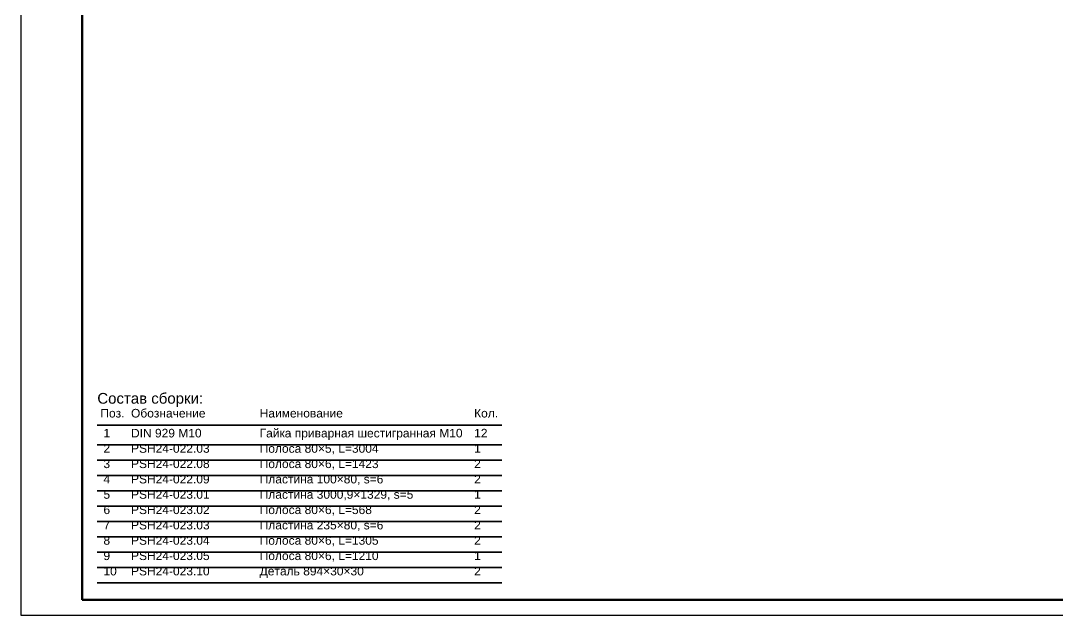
# Model space of a CAD drawing. Header units: millimetres. Extents: x 0 to 594, y 0 to 420.
# Drawn here: x 0 to 338.3, y 0 to 193.9 of the extents above; entities that cross this region are included whole.
import ezdxf

# ---------------------------------------------------------------- set-up
doc = ezdxf.new("R2010")
doc.units = ezdxf.units.MM
doc.styles.add('GOST', font='Arial')

msp = doc.modelspace()

# ---------------------------------------------------------------- linework, layer by layer
at = {"color": 8, "lineweight": 35}
for p, q in [((25, 62), (157, 62)), ((25, 55.6), (157, 55.6)), ((25, 50.6), (157, 50.6)), ((25, 45.6), (157, 45.6)), ((25, 40.6), (157, 40.6)), ((25, 35.6), (157, 35.6)), ((25, 30.6), (157, 30.6)), ((25, 25.6), (157, 25.6)), ((25, 20.6), (157, 20.6)), ((25, 15.6), (157, 15.6)), ((25, 10.6), (157, 10.6))]:
    msp.add_line(p, q, dxfattribs=at)
at = {"color": 7, "lineweight": 25}
msp.add_lwpolyline([(0, 0), (594, 0), (594, 420), (0, 420)], close=True, dxfattribs=at)
at = {"color": 7, "lineweight": 70}
msp.add_lwpolyline([(20, 5), (589, 5), (589, 415), (20, 415)], close=True, dxfattribs=at)

# ---------------------------------------------------------------- texts
at = {"color": 3, "style": 'GOST'}
for s, height, p in [('Состав сборки:', 3.5, (25, 69)), ('Поз.', 2.8, (26, 64.5)), ('Обозначение', 2.8, (36, 64.5)), ('Наименование', 2.8, (78, 64.5)), ('Кол.', 2.8, (148, 64.5)), ('Гайка приварная шестигранная М10', 2.8, (78, 58)), ('1', 2.8, (27, 58)), ('DIN 929 M10', 2.8, (36, 58)), ('12', 2.8, (148, 58)), ('2', 2.8, (27, 53)), ('PSH24-022.03', 2.8, (36, 53)), ('Полоса 80×5, L=3004', 2.8, (78, 53)), ('1', 2.8, (148, 53)), ('3', 2.8, (27, 48)), ('PSH24-022.08', 2.8, (36, 48)), ('Полоса 80×6, L=1423', 2.8, (78, 48)), ('2', 2.8, (148, 48)), ('4', 2.8, (27, 43)), ('PSH24-022.09', 2.8, (36, 43)), ('Пластина 100×80, s=6', 2.8, (78, 43)), ('2', 2.8, (148, 43)), ('5', 2.8, (27, 38)), ('PSH24-023.01', 2.8, (36, 38)), ('Пластина 3000,9×1329, s=5', 2.8, (78, 38)), ('1', 2.8, (148, 38)), ('6', 2.8, (27, 33)), ('PSH24-023.02', 2.8, (36, 33)), ('Полоса 80×6, L=568', 2.8, (78, 33)), ('2', 2.8, (148, 33)), ('7', 2.8, (27, 28)), ('PSH24-023.03', 2.8, (36, 28)), ('Пластина 235×80, s=6', 2.8, (78, 28)), ('2', 2.8, (148, 28)), ('8', 2.8, (27, 23)), ('PSH24-023.04', 2.8, (36, 23)), ('Полоса 80×6, L=1305', 2.8, (78, 23)), ('2', 2.8, (148, 23)), ('9', 2.8, (27, 18)), ('PSH24-023.05', 2.8, (36, 18)), ('Полоса 80×6, L=1210', 2.8, (78, 18)), ('1', 2.8, (148, 18)), ('10', 2.8, (27, 13)), ('PSH24-023.10', 2.8, (36, 13)), ('Деталь 894×30×30', 2.8, (78, 13)), ('2', 2.8, (148, 13))]:
    msp.add_text(s, height=height, dxfattribs=at).set_placement(p)

doc.saveas('drawing.dxf')
